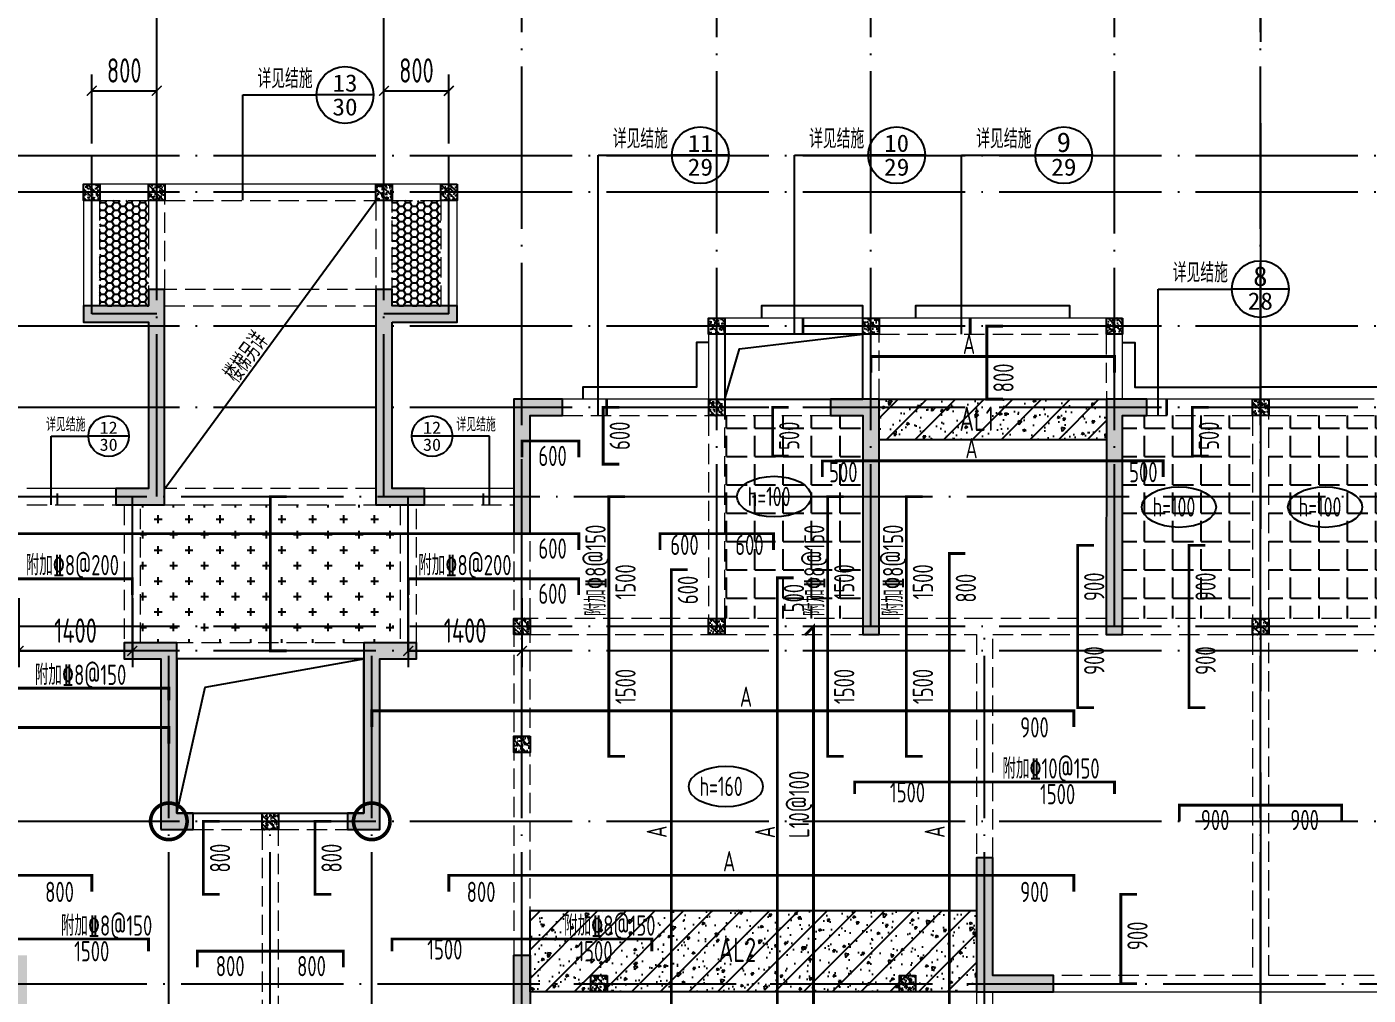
# Model space of a CAD drawing. Extents: x 826826 to 1642106, y -156213 to 399140.
# Drawn here: x 1294961 to 1311487, y 52680 to 64609 of the extents above; entities that cross this region are included whole.
import ezdxf
from ezdxf.enums import TextEntityAlignment as Align

# ---------------------------------------------------------------- set-up
doc = ezdxf.new("R2010")
doc.units = 0
doc.header["$LTSCALE"] = 1000
for name, pattern in [('CENTER', [8, 5, -1, 1, -1]), ('DASH', [0.35, 0.25, -0.1]), ('DOTE', [2.42, 2, -0.2, 0.02, -0.2])]:
    doc.linetypes.add(name, pattern=pattern)
doc.layers.get('0').update_dxf_attribs({"linetype": 'CONTINUOUS'})
doc.layers.get('DEFPOINTS').update_dxf_attribs({"linetype": 'CONTINUOUS'})
doc.layers.add('+公共字体', color=7, linetype='CONTINUOUS', lineweight=20)
for name, color, linetype in [('A-DOTE', 10, 'DOTE'), ('BEAM', 4, 'DASH'), ('DIM_IDEN', 67, 'CONTINUOUS'), ('PUB_TEXT', 2, 'CONTINUOUS'), ('ROOF', 183, 'CONTINUOUS'), ('S-B板填充', 251, 'CONTINUOUS'), ('S-B板标注', 3, 'CONTINUOUS'), ('S-B板配筋', 6, 'CONTINUOUS'), ('S-B板配筋号', 7, 'CONTINUOUS'), ('S-D洞口', 4, 'CONTINUOUS'), ('S-J基础底板标注', 3, 'CONTINUOUS'), ('S-L主梁线', 4, 'DASH'), ('S-Q墙填充', 252, 'CONTINUOUS'), ('S-Q墙实线', 6, 'CONTINUOUS'), ('S-Q墙标注', 3, 'CONTINUOUS'), ('S-Y一般标注', 3, 'CONTINUOUS'), ('S-构造柱', 212, 'CONTINUOUS'), ('TEXT', 2, 'CONTINUOUS'), ('THIN', 7, 'CONTINUOUS'), ('水平筋标注', 7, 'CONTINUOUS'), ('看线', 251, 'CONTINUOUS')]:
    doc.layers.add(name, color=color, linetype=linetype)
doc.styles.add('_TCH_AXIS', font='COMPLEX', dxfattribs={"bigfont": 'GBCBIG'})
doc.styles.add('_TCH_LABEL', font='simhei.ttf')
doc.styles.add('TSSD_REIN', font='tssdeng.shx', dxfattribs={"width": 0.7, "height": 300, "bigfont": 'tssdchn.shx'})
doc.styles.add('结构文字', font='zstxt.shx', dxfattribs={"width": 0.7, "bigfont": 'zshz.shx'})
doc.dimstyles.new('STRUCK', dxfattribs={"dimtxt": 400, "dimasz": 121, "dimexe": 200, "dimexo": 150, "dimgap": 115, "dimtad": 1, "dimdec": 0, "dimdsep": 46, "dimtxsty": '结构文字', "dimblk": 'ARCHTICK', "dimcen": 400, "dimclrd": 3, "dimclre": 3, "dimclrt": 7, "dimadec": 0, "dimazin": 0, "dimtfac": 1, "dimtdec": 0, "dimtix": 1, "dimtmove": 2, "dimatfit": 3, "dimldrblk": '_DIMX', "dimfxl": 0, "dimtolj": 1, "dimtzin": 0, "dimarcsym": 0})
pattern_1 = [(0, (65678.815, -211040.24), (81.642857, 47.136514), [54.42857, -108.857143]), (120, (65678.815, -211040.24), (-81.642847, 47.136531), [54.42857, -108.857143]), (60, (65678.815, -211040.24), (1e-05, 94.273045), [-108.857143, 54.42857])]

# ---------------------------------------------------------------- blocks, each defined once
blk = doc.blocks.new('20210801.08533475')
at = {"layer": 'A-DOTE'}
for p, q in [((15100, 12100), (15100, 19800)), ((17900, 12100), (17900, 19800)), ((19600, 3300), (19600, 19800)), ((22000, 10500), (22000, 19800)), ((23900, 10500), (23900, 19800)), ((26900, 10500), (26900, 19800)), ((28700, 3300), (28700, 19800)), ((54100, 16300), (3300, 16300)), ((14300, 14350), (14300, 16300)), ((18700, 14350), (18700, 16300)), ((54100, 15850), (3300, 15850)), ((15100, 14350), (14300, 14350)), ((18700, 14350), (17900, 14350)), ((54100, 14200), (3300, 14200)), ((54100, 13200), (3300, 13200)), ((3300, 12100), (54100, 12100)), ((14800, 10200), (14800, 12100)), ((18200, 10200), (18200, 12100)), ((54100, 10500), (3300, 10500)), ((25300, 3300), (25300, 10500)), ((54100, 10200), (3300, 10200)), ((15250, 3300), (15250, 10200)), ((17750, 3300), (17750, 10200)), ((54100, 8100), (3300, 8100)), ((16500, 3300), (16500, 8100)), ((3300, 6100), (54100, 6100))]:
    blk.add_line(p, q, dxfattribs=at)
blk = doc.blocks.new('20210801.20101804')
at = {"layer": 'S-B板填充', "linetype": 'ByBlock'}
h = blk.add_hatch(dxfattribs=at)
h.set_pattern_fill('HONEY', color=252, scale=17.142857, style=0)
h.set_pattern_definition(pattern_1)
edge = h.paths.add_edge_path()
edge.add_line((10000, 4150), (10003, 5450))
edge.add_line((10003, 5450), (10600, 5450))
edge.add_line((10600, 5450), (10600, 4350))
edge.add_line((10600, 4350), (10599, 4350))
edge.add_line((10599, 4350), (10599, 4150))
edge.add_line((10599, 4150), (10000, 4150))
h = blk.add_hatch(dxfattribs=at)
h.set_pattern_fill('HONEY', color=252, scale=17.142857, style=0)
h.set_pattern_definition(pattern_1)
edge = h.paths.add_edge_path()
edge.add_line((14198, 4150), (14199, 5450))
edge.add_line((14199, 5450), (13598, 5450))
edge.add_line((13598, 5450), (13598, 4350))
edge.add_line((13598, 4350), (13600, 4350))
edge.add_line((13600, 4350), (13600, 4150))
edge.add_line((13600, 4150), (14198, 4150))
at = {"layer": 'S-B板填充'}
h = blk.add_hatch(dxfattribs=at)
h.set_pattern_fill('ANGLE', color=252, scale=50, style=0)
h.set_pattern_definition([(0, (115433.96, -145343.86), (0, 349.25), [254, -95.25]), (90, (115433.96, -145343.86), (-349.25, 2e-14), [254, -95.25])])
edge = h.paths.add_edge_path()
edge.add_line((17700, 300), (17700, 2800))
edge.add_line((17700, 2800), (19400, 2800))
edge.add_line((19400, 2800), (19400, 300))
edge.add_line((19400, 300), (17800, 300))
h = blk.add_hatch(dxfattribs=at)
h.set_pattern_fill('ANGLE', color=252, scale=50, style=0)
h.set_pattern_definition([(0, (120233.96, -145343.86), (0, 349.25), [254, -95.25]), (90, (120233.96, -145343.86), (-349.25, 2e-14), [254, -95.25])])
h.paths.add_polyline_path([(22600, 300), (22600, 2800), (24200, 2800), (24200, 300)])
h = blk.add_hatch(dxfattribs=at)
h.set_pattern_fill('ANGLE', color=252, scale=50, style=0)
h.set_pattern_definition([(0, (122033.96, -145343.86), (0, 349.25), [254, -95.25]), (90, (122033.96, -145343.86), (-349.25, 2e-14), [254, -95.25])])
h.paths.add_polyline_path([(24400, 300), (24400, 2800), (26000, 2800), (26000, 300)])
h = blk.add_hatch(dxfattribs=at)
h.set_pattern_fill('CROSS', color=252, scale=30, style=0)
h.set_pattern_definition([(0, (97333.95, -146243.87), (190.5, 190.5), [95.25, -285.75]), (90, (97381.58, -146291.5), (-190.5, 190.5), [95.25, -285.75])])
h.paths.add_polyline_path([(10501, 1700), (13701, 1700), (13700, 0), (10500, 0)])
blk = doc.blocks.new('20210802.04355209')
at = {"layer": '看线', "color": 202, "ltscale": 0.5}
for points in [[(19750, 10600), (19750, 10750), (18500, 10750), (18500, 10600)], [(22300, 10600), (22300, 10750), (20400, 10750), (20400, 10600)], [(17850, 10300), (17700, 10300), (17700, 9750), (16300, 9750), (16300, 9600)], [(22950, 10300), (23100, 10300), (23100, 9750), (24650, 9750)], [(26350, 10300), (26200, 10300), (26200, 9750), (24650, 9750)]]:
    blk.add_lwpolyline(points, dxfattribs=at)
blk = doc.blocks.new('20210804.01062365')
at = {"layer": '+公共字体', "color": 2, "const_width": 45}
for points in [[(-1461449, -65116, 1), (-1461449, -64666, 1), (-1461449, -65116, -1)], [(-1458949, -65116, 1), (-1458949, -64666, 1), (-1458949, -65116, -1)]]:
    blk.add_lwpolyline(points, format="xyb", dxfattribs=at)
blk = doc.blocks.new('20210805.12180537')
at = {"layer": 'DIM_IDEN'}
for p, q in [((12208, 14853), (13117, 14853)), ((12208, 13555), (12208, 14853)), ((13817, 14853), (13117, 14853)), ((16586, 14111), (17495, 14111)), ((16586, 10905), (16586, 14111)), ((18195, 14111), (17495, 14111)), ((19005, 14111), (19914, 14111)), ((19005, 11905), (19005, 14111)), ((20614, 14111), (19914, 14111)), ((21064, 14111), (21973, 14111)), ((21064, 11905), (21064, 14111)), ((22673, 14111), (21973, 14111)), ((23485, 12461), (24394, 12461)), ((23485, 10905), (23485, 12461)), ((25094, 12461), (24394, 12461)), ((9847, 10649), (10305, 10649)), ((9847, 9805), (9847, 10649)), ((10805, 10649), (10305, 10649)), ((14790, 10649), (14290, 10649)), ((15247, 10649), (14790, 10649)), ((15247, 9805), (15247, 10649))]:
    blk.add_line(p, q, dxfattribs=at)
for points, const_width in [([(19110, 11905), (19110, 12105)], 35), ([(21169, 11905), (21169, 12105)], 35), ([(16691, 10905), (16691, 11105)], 35), ([(23590, 10905), (23590, 11105)], 35), ([(9922, 9805), (9922, 9947)], 25), ([(15172, 9805), (15172, 9947)], 25)]:
    blk.add_lwpolyline(points, dxfattribs=dict(at, const_width=const_width))
for centre, radius in [((13467, 14853), 350), ((17845, 14111), 350), ((20264, 14111), 350), ((22323, 14111), 350), ((24744, 12461), 350), ((10555, 10649), 250), ((14540, 10649), 250)]:
    blk.add_circle(centre, radius, dxfattribs=at)
at = {"layer": 'PUB_TEXT', "style": '_TCH_AXIS'}
for height, p in [(236.3, (12388, 14936)), (236.3, (16766, 14195)), (236.3, (19184, 14195)), (236.3, (21244, 14195)), (236.3, (23665, 12545)), (168.8, (9784, 10709)), (168.8, (14840, 10709))]:
    blk.add_text('详见结施', height=height, dxfattribs=at).set_placement(p)
at = {"layer": 'PUB_TEXT', "style": '_TCH_LABEL'}
for s, height, width, p, p2 in [('13', 212.7, 1.00565, (13314, 14894), (13621, 14894)), ('30', 212, 1.017143, (13312, 14600), (13622, 14600)), ('9', 242, 1.011364, (22235, 14150), (22411, 14150)), ('11', 210.8, 1.034884, (17688, 14152), (18002, 14152)), ('10', 213.8, 0.988889, (20112, 14152), (20416, 14152)), ('29', 211.6, 1.022989, (17689, 13859), (18001, 13859)), ('29', 211.6, 1.022989, (20108, 13859), (20420, 13859)), ('29', 211.6, 1.022989, (22168, 13859), (22479, 13859)), ('8', 242, 1.017143, (24656, 12500), (24833, 12500)), ('28', 212.3, 1.011364, (24590, 12208), (24899, 12208)), ('12', 151.1, 1.022989, (10444, 10679), (10666, 10679)), ('12', 151.1, 1.022989, (14428, 10679), (14651, 10679)), ('30', 151.4, 1.017143, (10444, 10469), (10666, 10469)), ('30', 151.4, 1.017143, (14429, 10469), (14650, 10469))]:
    blk.add_text(s, height=height, dxfattribs=dict(at, width=width)).set_placement(p, p2, align=Align.FIT)
blk = doc.blocks.new('20210809.10301159')
at = {"layer": 'THIN', "linetype": 'CENTER'}
blk.add_line((150, 26037), (150, 0), dxfattribs=at)
blk = doc.blocks.new('20210810.05001498')
at = {"layer": 'S-Q墙填充'}
h = blk.add_hatch(color=252, dxfattribs=at)
h.dxf.hatch_style = 1
h.paths.add_polyline_path([(-1457290, -55433), (-1457290, -53083), (-1457290, -52783), (-1457490, -52783), (-1457490, -52983), (-1458288, -52983), (-1458288, -53183), (-1457490, -53183), (-1457490, -55233), (-1457688, -55233), (-1457890, -55233), (-1457890, -55433), (-1457688, -55433)])
h = blk.add_hatch(color=252, dxfattribs=at)
h.dxf.hatch_style = 1
h.paths.add_polyline_path([(-1454488, -53183), (-1453688, -53183), (-1453688, -52983), (-1454488, -52983), (-1454488, -52783), (-1454688, -52783), (-1454688, -53083), (-1454688, -55433), (-1454288, -55433), (-1454088, -55433), (-1454088, -55233), (-1454288, -55233), (-1454488, -55233)])
h = blk.add_hatch(color=252, dxfattribs=at)
h.dxf.hatch_style = 1
h.paths.add_polyline_path([(-1452988, -55333), (-1452988, -55783), (-1452788, -55783), (-1452788, -55333), (-1452788, -54333), (-1452388, -54333), (-1452388, -54133), (-1452988, -54133)])
h = blk.add_hatch(color=252, dxfattribs=at)
h.dxf.hatch_style = 1
h.paths.add_polyline_path([(-1449088, -54333), (-1448688, -54333), (-1448688, -57033), (-1448488, -57033), (-1448488, -54133), (-1449088, -54133)])
h = blk.add_hatch(color=252, dxfattribs=at)
h.dxf.hatch_style = 1
h.paths.add_polyline_path([(-1445688, -54133), (-1445690, -57033), (-1445490, -57033), (-1445488, -54333), (-1445188, -54333), (-1445188, -54133)])
h = blk.add_hatch(color=252, dxfattribs=at)
h.dxf.hatch_style = 1
h.paths.add_polyline_path([(-1457338, -59433), (-1456938, -59433), (-1456938, -59233), (-1457138, -59233), (-1457138, -57133), (-1457788, -57133), (-1457788, -57333), (-1457338, -57333)])
h = blk.add_hatch(color=252, dxfattribs=at)
h.dxf.hatch_style = 1
h.paths.add_polyline_path([(-1454838, -59233), (-1455038, -59233), (-1455038, -59433), (-1454638, -59433), (-1454638, -57333), (-1454188, -57333), (-1454188, -57133), (-1454838, -57133)])
h = blk.add_hatch(color=252, dxfattribs=at)
h.dxf.hatch_style = 1
h.paths.add_polyline_path([(-1447288, -61433), (-1446438, -61433), (-1446338, -61433), (-1446338, -61233), (-1446438, -61233), (-1447088, -61233), (-1447088, -59783), (-1447288, -59783)])
h = blk.add_hatch(color=252, dxfattribs=at)
h.dxf.hatch_style = 1
h.paths.add_polyline_path([(-1459188, -62633), (-1458238, -62633), (-1458238, -62433), (-1458988, -62433), (-1458988, -60983), (-1459188, -60983)])
h = blk.add_hatch(color=252, dxfattribs=at)
h.dxf.hatch_style = 1
h.paths.add_polyline_path([(-1452788, -62633), (-1453738, -62633), (-1453738, -62433), (-1452988, -62433), (-1452988, -60983), (-1452788, -60983)])
at = {"layer": 'S-L主梁线', "linetype": 'ByBlock', "lineweight": 18}
for p, q in [((-1458288, -51483), (-1458288, -52983)), ((-1457388, -51483), (-1458288, -51483)), ((-1454588, -51483), (-1457388, -51483)), ((-1453688, -51483), (-1454588, -51483)), ((-1453688, -52983), (-1453688, -51483)), ((-1450588, -53133), (-1450588, -54133)), ((-1448588, -53133), (-1450588, -53133)), ((-1445490, -53133), (-1448588, -53133)), ((-1445488, -54133), (-1445490, -53133)), ((-1450588, -54133), (-1452388, -54133)), ((-1443788, -54133), (-1445188, -54133)), ((-1442388, -54133), (-1443788, -54133)), ((-1457890, -55233), (-1458988, -55233)), ((-1452988, -55233), (-1454088, -55233)), ((-1457138, -57333), (-1454838, -57333)), ((-1455988, -59233), (-1456938, -59233)), ((-1455038, -59233), (-1455988, -59233)), ((-1447088, -63033), (-1447088, -61433)), ((-1446338, -61433), (-1443788, -61433)), ((-1443788, -61433), (-1441338, -61433))]:
    blk.add_line(p, q, dxfattribs=at)
at = {"layer": 'S-L主梁线', "linetype": 'DASH', "lineweight": 18}
for p, q in [((-1458088, -52983), (-1458088, -51683)), ((-1458088, -51683), (-1457488, -51683)), ((-1457488, -51683), (-1457490, -52883)), ((-1457289, -52783), (-1457288, -51683)), ((-1457288, -51683), (-1454688, -51683)), ((-1454688, -51683), (-1454688, -52783)), ((-1454488, -52883), (-1454488, -51683)), ((-1454488, -51683), (-1453888, -51683)), ((-1453888, -51683), (-1453888, -52983)), ((-1454688, -52783), (-1457289, -52783)), ((-1457290, -52983), (-1454688, -52983)), ((-1450388, -54133), (-1450388, -53333)), ((-1450388, -53333), (-1448688, -53333)), ((-1448688, -53333), (-1448688, -54133)), ((-1448488, -54133), (-1448488, -53333)), ((-1448488, -53333), (-1445689, -53333)), ((-1445689, -53333), (-1445688, -54233)), ((-1449088, -54133), (-1450388, -54133)), ((-1452388, -54333), (-1450588, -54333)), ((-1450588, -54333), (-1450588, -56833)), ((-1450388, -54333), (-1449088, -54333)), ((-1450388, -56833), (-1450388, -54333)), ((-1445188, -54333), (-1443888, -54333)), ((-1443888, -54333), (-1443888, -56833)), ((-1443688, -54333), (-1442388, -54333)), ((-1443688, -56833), (-1443688, -54333)), ((-1454688, -55233), (-1457290, -55233)), ((-1458988, -55433), (-1457890, -55433)), ((-1457788, -55433), (-1457788, -57133)), ((-1457588, -57133), (-1457588, -55433)), ((-1457290, -55433), (-1454688, -55433)), ((-1454388, -55433), (-1454388, -57133)), ((-1454188, -57133), (-1454188, -55433)), ((-1454088, -55433), (-1452988, -55433)), ((-1452988, -55783), (-1452988, -56933)), ((-1452788, -56833), (-1452788, -55783)), ((-1450588, -56833), (-1452788, -56833)), ((-1448688, -56833), (-1450388, -56833)), ((-1447188, -56833), (-1448488, -56833)), ((-1445689, -56833), (-1447188, -56833)), ((-1443888, -56833), (-1445489, -56833)), ((-1442088, -56833), (-1443688, -56833)), ((-1452988, -56933), (-1452988, -60983)), ((-1454838, -57133), (-1457138, -57133)), ((-1452788, -60983), (-1452788, -57033)), ((-1452788, -57033), (-1450488, -57033)), ((-1450488, -57033), (-1448688, -57033)), ((-1448488, -57033), (-1447288, -57033)), ((-1447288, -57033), (-1447288, -59783)), ((-1447088, -59783), (-1447088, -57033)), ((-1447088, -57033), (-1445690, -57033)), ((-1445490, -57033), (-1443888, -57033)), ((-1443888, -57033), (-1443888, -61233)), ((-1443688, -61233), (-1443688, -57033)), ((-1443688, -57033), (-1442088, -57033)), ((-1456938, -59433), (-1456088, -59433)), ((-1456088, -59433), (-1456088, -62433)), ((-1455888, -62433), (-1455888, -59433)), ((-1455888, -59433), (-1455038, -59433)), ((-1443888, -61233), (-1446338, -61233)), ((-1441338, -61233), (-1443688, -61233)), ((-1447288, -61433), (-1447288, -63033))]:
    blk.add_line(p, q, dxfattribs=at)
at = {"layer": 'S-Q墙实线'}
for points in [[(-1457290, -55433), (-1457290, -53083), (-1457290, -52783), (-1457490, -52783), (-1457490, -52983), (-1458288, -52983), (-1458288, -53183), (-1457490, -53183), (-1457490, -55233), (-1457688, -55233), (-1457890, -55233), (-1457890, -55433), (-1457688, -55433)], [(-1454488, -53183), (-1453688, -53183), (-1453688, -52983), (-1454488, -52983), (-1454488, -52783), (-1454688, -52783), (-1454688, -53083), (-1454688, -55433), (-1454288, -55433), (-1454088, -55433), (-1454088, -55233), (-1454288, -55233), (-1454488, -55233)], [(-1452988, -55333), (-1452988, -55783), (-1452788, -55783), (-1452788, -55333), (-1452788, -54333), (-1452388, -54333), (-1452388, -54133), (-1452988, -54133)], [(-1449088, -54333), (-1448688, -54333), (-1448688, -57033), (-1448488, -57033), (-1448488, -54133), (-1449088, -54133)], [(-1457338, -59433), (-1456938, -59433), (-1456938, -59233), (-1457138, -59233), (-1457138, -57133), (-1457788, -57133), (-1457788, -57333), (-1457338, -57333)], [(-1454838, -59233), (-1455038, -59233), (-1455038, -59433), (-1454638, -59433), (-1454638, -57333), (-1454188, -57333), (-1454188, -57133), (-1454838, -57133)], [(-1447288, -61433), (-1446438, -61433), (-1446338, -61433), (-1446338, -61233), (-1446438, -61233), (-1447088, -61233), (-1447088, -59783), (-1447288, -59783)], [(-1452788, -62633), (-1453738, -62633), (-1453738, -62433), (-1452988, -62433), (-1452988, -60983), (-1452788, -60983)]]:
    blk.add_lwpolyline(points, close=True, dxfattribs=at)
blk.add_lwpolyline([(-1445688, -54133), (-1445690, -57033), (-1445490, -57033), (-1445488, -54333), (-1445188, -54333), (-1445188, -54133), (-1445688, -54133)], dxfattribs=at)
blk = doc.blocks.new('20210730.02141516')
at = {"layer": 'S-构造柱'}
h = blk.add_hatch(dxfattribs=at)
h.set_pattern_fill('ARMORED', color=256, scale=15, angle=-90, style=0)
h.set_pattern_definition([(320, (-154189.41, 3278673.45), (-9.4128202, -107.5890274), [11.25, -123.75]), (265, (-154189.41, 3278673.45), (112.82882, 20.8127), [9, -99]), (10.4514, (-154190.19, 3278664.49), (103.4159313, -86.7764073), [9.5610285, -105.1713168]), (316.1842, (-154159.41, 3278673.45), (-24.827852, -160.0861573), [16.875, -185.625]), (6.6356, (-154161.48, 3278660.11), (146.117681, -140.199406), [14.341543, -157.75695]), (261.1842, (-154159.41, 3278673.45), (146.11779, -140.199292), [13.5, -148.5]), (291, (-154166.91, 3278658.45), (-60.3928336, -89.5360578), [11.25, -123.75]), (236, (-154166.91, 3278658.45), (108.7725068, -36.4972998), [9, -99]), (341.4514, (-154171.94, 3278650.99), (48.3795745, -126.0333943), [9.5610285, -105.1713168]), (307.5, (-154189.41, 3278673.454), (49.93407807, -1.8239783), [0, -97.8, 0, -100.5, 0, -99.375]), (277.5, (-154189.41, 3278673.454), (59.1617568, -39.4604306), [0, -57.3, 0, -95.55, 0, -37.875]), (237.5, (-154189.41, 3278706.904), (-3.38323076, -80.07336543), [0, -37.5, 0, -117, 0, -155.25]), (227.5, (-154189.41, 3278721.904), (15.0157473, -87.4779254), [0, -48.75, 0, -77.7, 0, -110.25]), (315, (-154189.41, 3278673.454), (53.0330086, 53.0330086), [])])
h.paths.add_polyline_path([(200, 200), (200, 0), (0, 0), (0, 200)])
blk.add_lwpolyline([(200, 200), (200, 0), (0, 0), (0, 200)], close=True, dxfattribs=at)
blk = doc.blocks.new('_ArchTick')
at = {"color": 0, "linetype": 'ByBlock', "const_width": 0.15}
blk.add_lwpolyline([(-0.5, -0.5), (0.5, 0.5)], dxfattribs=at)
blk = doc.blocks.new('*D2672')
at = {"layer": 'DEFPOINTS', "color": 0}
for p in [(1296561, 63821), (1295761, 63021), (1296561, 63021)]:
    blk.add_point(p, dxfattribs=at)
at = {"layer": 'S-Q墙标注', "color": 3, "lineweight": -2}
for p, q in [((1295761, 63171), (1295761, 64021)), ((1296561, 63171), (1296561, 64021)), ((1295761, 63821), (1296561, 63821))]:
    blk.add_line(p, q, dxfattribs=at)
at = {"layer": 'S-Q墙标注', "color": 3, "lineweight": -2, "xscale": 121, "yscale": 121, "zscale": 121, "rotation": 180}
blk.add_blockref('_ArchTick', (1295761, 63821), dxfattribs=at)
at = {"layer": 'S-Q墙标注', "color": 3, "lineweight": -2, "xscale": 121, "yscale": 121, "zscale": 121}
blk.add_blockref('_ArchTick', (1296561, 63821), dxfattribs=at)
at = {"layer": 'S-Q墙标注', "color": 7, "insert": (1296161, 64071), "char_height": 300, "attachment_point": 5, "style": 'TSSD_REIN'}
blk.add_mtext('\\A1;800', dxfattribs=at)
blk = doc.blocks.new('_DIMX')
blk.add_line((-150, 0), (150, 0))
at = {"const_width": 50}
blk.add_lwpolyline([(-70, -70), (70, 70)], dxfattribs=at)
blk = doc.blocks.new('*D2673')
at = {"layer": 'DEFPOINTS', "color": 0}
for p in [(1300161, 63821), (1299361, 63021), (1300161, 63021)]:
    blk.add_point(p, dxfattribs=at)
at = {"layer": 'S-Q墙标注', "color": 3, "lineweight": -2}
for p, q in [((1299361, 63171), (1299361, 64021)), ((1300161, 63171), (1300161, 64021)), ((1299361, 63821), (1300161, 63821))]:
    blk.add_line(p, q, dxfattribs=at)
at = {"layer": 'S-Q墙标注', "color": 3, "lineweight": -2, "xscale": 121, "yscale": 121, "zscale": 121, "rotation": 180}
blk.add_blockref('_ArchTick', (1299361, 63821), dxfattribs=at)
at = {"layer": 'S-Q墙标注', "color": 3, "lineweight": -2, "xscale": 121, "yscale": 121, "zscale": 121}
blk.add_blockref('_ArchTick', (1300161, 63821), dxfattribs=at)
at = {"layer": 'S-Q墙标注', "color": 7, "insert": (1299761, 64071), "char_height": 300, "attachment_point": 5, "style": 'TSSD_REIN'}
blk.add_mtext('\\A1;800', dxfattribs=at)
blk = doc.blocks.new('*D2678')
at = {"layer": 'DEFPOINTS', "color": 0}
for p in [(1294861, 57721), (1296261, 57721), (1296261, 56921)]:
    blk.add_point(p, dxfattribs=at)
at = {"layer": 'S-Q墙标注', "color": 3, "lineweight": -2}
for p, q in [((1294861, 57571), (1294861, 56721)), ((1296261, 57571), (1296261, 56721)), ((1294861, 56921), (1296261, 56921))]:
    blk.add_line(p, q, dxfattribs=at)
at = {"layer": 'S-Q墙标注', "color": 3, "lineweight": -2, "xscale": 121, "yscale": 121, "zscale": 121, "rotation": 180}
blk.add_blockref('_ArchTick', (1294861, 56921), dxfattribs=at)
at = {"layer": 'S-Q墙标注', "color": 3, "lineweight": -2, "xscale": 121, "yscale": 121, "zscale": 121}
blk.add_blockref('_ArchTick', (1296261, 56921), dxfattribs=at)
at = {"layer": 'S-Q墙标注', "color": 7, "insert": (1295561, 57171), "char_height": 300, "attachment_point": 5, "style": 'TSSD_REIN'}
blk.add_mtext('\\A1;1400', dxfattribs=at)
blk = doc.blocks.new('*D2679')
at = {"layer": 'DEFPOINTS', "color": 0}
for p in [(1299661, 57721), (1301061, 57721), (1301061, 56921)]:
    blk.add_point(p, dxfattribs=at)
at = {"layer": 'S-Q墙标注', "color": 3, "lineweight": -2}
for p, q in [((1299661, 57571), (1299661, 56721)), ((1301061, 57571), (1301061, 56721)), ((1299661, 56921), (1301061, 56921))]:
    blk.add_line(p, q, dxfattribs=at)
at = {"layer": 'S-Q墙标注', "color": 3, "lineweight": -2, "xscale": 121, "yscale": 121, "zscale": 121, "rotation": 180}
blk.add_blockref('_ArchTick', (1299661, 56921), dxfattribs=at)
at = {"layer": 'S-Q墙标注', "color": 3, "lineweight": -2, "xscale": 121, "yscale": 121, "zscale": 121}
blk.add_blockref('_ArchTick', (1301061, 56921), dxfattribs=at)
at = {"layer": 'S-Q墙标注', "color": 7, "insert": (1300361, 57171), "char_height": 300, "attachment_point": 5, "style": 'TSSD_REIN'}
blk.add_mtext('\\A1;1400', dxfattribs=at)

msp = doc.modelspace()

# ---------------------------------------------------------------- hatches: boundary and pattern name
at = {"layer": 'BEAM', "linetype": 'ByBlock'}
h = msp.add_hatch(dxfattribs=at)
h.set_pattern_fill('ARMORED', color=252, scale=50, angle=180, style=0)
h.set_pattern_definition([(230, (1087689.88, 1973942.57), (-358.63009, 31.376067), [37.5, -412.5]), (175, (1087689.88, 1973942.57), (69.37567, -376.09607), [30, -330]), (280.4514, (1087660, 1973945.2), (-289.25469, -344.71977), [31.870095, -350.571056]), (226.1842, (1087689.88, 1973842.57), (-533.62052, 82.75951), [56.25, -618.75]), (276.6356, (1087645.4, 1973849.47), (-467.33135, -487.05894), [47.80514, -525.8565]), (171.1842, (1087689.9, 1973842.57), (-467.33097, -487.0593), [45, -495]), (201, (1087639.88, 1973867.57), (-298.453526, 201.309445), [37.5, -412.5]), (146, (1087639.88, 1973867.57), (-121.657666, -362.57502), [30, -330]), (251.4514, (1087615, 1973884.34), (-420.111314, -161.26525), [31.870095, -350.571056]), (217.5, (1087689.88, 1973942.57), (-6.079928, -166.446927), [0, -326, 0, -335, 0, -331.25]), (187.5, (1087689.88, 1973942.57), (-131.534769, -197.205856), [0, -191, 0, -318.5, 0, -126.25]), (147.5, (1087801.38, 1973942.57), (-266.911218, 11.277436), [0, -125, 0, -390, 0, -517.5]), (137.5, (1087851.38, 1973942.57), (-291.593085, -50.05249), [0, -162.5, 0, -259, 0, -367.5]), (225, (1087689.88, 1973942.57), (176.776695, -176.776695), [])])
h.paths.add_polyline_path([(1308261.01, 59521.27), (1305461.01, 59521.27), (1305461.01, 60021.27), (1308261.01, 60021.27)])
h = msp.add_hatch(dxfattribs=at)
h.set_pattern_fill('ARMORED', color=252, scale=50, angle=180, style=0)
h.set_pattern_definition([(230, (1083489.87, 1967142.57), (-358.63009, 31.376067), [37.5, -412.5]), (175, (1083489.87, 1967142.57), (69.37567, -376.09607), [30, -330]), (280.4514, (1083460, 1967145.2), (-289.25469, -344.71977), [31.870095, -350.571056]), (226.1842, (1083489.87, 1967042.57), (-533.62052, 82.75951), [56.25, -618.75]), (276.6356, (1083445.4, 1967049.47), (-467.33135, -487.05894), [47.80514, -525.8565]), (171.1842, (1083489.87, 1967042.57), (-467.33097, -487.0593), [45, -495]), (201, (1083439.87, 1967067.57), (-298.453526, 201.309445), [37.5, -412.5]), (146, (1083439.87, 1967067.57), (-121.657666, -362.57502), [30, -330]), (251.4514, (1083415, 1967084.35), (-420.111314, -161.26525), [31.870095, -350.571056]), (217.5, (1083489.87, 1967142.57), (-6.079928, -166.446927), [0, -326, 0, -335, 0, -331.25]), (187.5, (1083489.87, 1967142.57), (-131.534769, -197.205856), [0, -191, 0, -318.5, 0, -126.25]), (147.5, (1083601.37, 1967142.57), (-266.911218, 11.277436), [0, -125, 0, -390, 0, -517.5]), (137.5, (1083651.37, 1967142.57), (-291.593085, -50.05249), [0, -162.5, 0, -259, 0, -367.5]), (225, (1083489.87, 1967142.57), (176.776695, -176.776695), [])])
h.paths.add_polyline_path([(1306661.01, 52721.27), (1301161.01, 52721.27), (1301161.01, 53721.27), (1306661.01, 53721.27)])

# ---------------------------------------------------------------- linework, layer by layer
for points in [[(1308261.01, 59521.27), (1305461.01, 59521.27), (1305461.01, 60021.27), (1308261.01, 60021.27)], [(1306661.01, 52721.27), (1301161.01, 52721.27), (1301161.01, 53721.27), (1306661.01, 53721.27)]]:
    msp.add_lwpolyline(points, close=True, dxfattribs=at)
at = {"layer": 'S-B板标注'}
for centre in [(1304167.85, 58821.27), (1309155.47, 58693.05), (1310955.35, 58693.05), (1303573.09, 55250.76)]:
    msp.add_ellipse(centre, major_axis=(-457.33, 0), ratio=0.54724159, dxfattribs=at)
at = {"layer": 'S-B板配筋', "lineweight": 35, "const_width": 35}
for points in [[(1306988.97, 60021.48), (1306788.97, 60021.48), (1306788.97, 60921.48), (1306988.97, 60921.48)], [(1305361.13, 60346.68), (1305361.13, 60546.68), (1308361.11, 60546.7), (1308361.11, 60346.7)], [(1302261, 59221.27), (1302061, 59221.27), (1302061, 59921.27), (1302261, 59921.27)], [(1304349.18, 59321.27), (1304149.18, 59321.27), (1304149.18, 59921.27), (1304349.18, 59921.27)], [(1309519.71, 59321.27), (1309319.71, 59321.27), (1309319.71, 59921.27), (1309519.71, 59921.27)], [(1301760.99, 59306.37), (1301760.99, 59506.37), (1301061, 59506.38), (1301061, 59306.38)], [(1301760.99, 59306.37), (1301760.99, 59506.37), (1301061, 59506.38), (1301061, 59306.38)], [(1308960.67, 59062.17), (1308960.67, 59262.17), (1304761, 59261.32), (1304761, 59061.32)], [(1298160.27, 56921.27), (1297960.27, 56921.27), (1297960.27, 58821.26), (1298160.27, 58821.26)], [(1302332.05, 55621.27), (1302132.05, 55621.27), (1302132.05, 58821.27), (1302332.05, 58821.27)], [(1305026.74, 55621.27), (1304826.74, 55621.27), (1304826.74, 58821.27), (1305026.74, 58821.27)], [(1305996.59, 55621.27), (1305796.59, 55621.27), (1305796.59, 58821.27), (1305996.59, 58821.27)], [(1294161.01, 58165), (1294161.01, 58365), (1301760.99, 58365.01), (1301760.99, 58165.01)], [(1304160.99, 58164.99), (1304160.99, 58364.99), (1302761, 58365), (1302761, 58165)], [(1308106.93, 56221.27), (1307906.93, 56221.27), (1307906.93, 58221.27), (1308106.93, 58221.27)], [(1309478.84, 56221.27), (1309278.84, 56221.27), (1309278.84, 58221.27), (1309478.84, 58221.27)], [(1306525.7, 51021.27), (1306325.7, 51021.27), (1306325.7, 58121.27), (1306525.7, 58121.27)], [(1303100.73, 51021.27), (1302900.73, 51021.27), (1302900.73, 57921.27), (1303100.73, 57921.27)], [(1294160.79, 57609.18), (1294160.79, 57809.18), (1296260.77, 57809.18), (1296260.77, 57609.18)], [(1301760.75, 57609.18), (1301760.75, 57809.18), (1299660.76, 57809.18), (1299660.76, 57609.18)], [(1304407.61, 51021.27), (1304207.61, 51021.27), (1304207.61, 57821.27), (1304407.61, 57821.27)], [(1304546.93, 51127.33), (1304653, 51021.27), (1304653, 57221.27), (1304546.93, 57115.2)], [(1293260.96, 56311.31), (1293260.96, 56461.31), (1296711, 56461.31), (1296711, 56311.31)], [(1299211, 55983.19), (1299211, 56183.19), (1307861.01, 56183.2), (1307861.01, 55983.2)], [(1296711, 55776.84), (1296711, 55976.84), (1285761, 55976.84), (1285761, 55776.84)], [(1305161.01, 55156.82), (1305161.01, 55306.82), (1308361.01, 55306.82), (1308361.01, 55156.82)], [(1309161.01, 54821.27), (1309161.01, 55021.27), (1311160.99, 55021.28), (1311160.99, 54821.28)], [(1297336.42, 53921.27), (1297136.42, 53921.27), (1297136.42, 54821.27), (1297336.42, 54821.27)], [(1298711, 53921.27), (1298511, 53921.27), (1298511, 54821.27), (1298711, 54821.27)], [(1295761.01, 53956.17), (1295761.01, 54156.17), (1285761, 54156.17), (1285761, 53956.17)], [(1300161, 53956.17), (1300161, 54156.17), (1307861.01, 54156.17), (1307861.01, 53956.17)], [(1308639.69, 52821.27), (1308439.69, 52821.27), (1308439.69, 53921.27), (1308639.69, 53921.27)], [(1293261.06, 53221.59), (1293261.06, 53371.59), (1296461.06, 53371.59), (1296461.06, 53221.59)], [(1299461.01, 53221.59), (1299461.01, 53371.59), (1302661.01, 53371.59), (1302661.01, 53221.59)], [(1297061.01, 53021.27), (1297061.01, 53221.27), (1298861, 53221.28), (1298861, 53021.28)]]:
    msp.add_lwpolyline(points, dxfattribs=at)
at = {"layer": 'S-B板配筋号', "color": 1}
msp.add_lwpolyline([(1296659.54, 58921.26), (1299261, 62471.27)], dxfattribs=at)
at = {"layer": 'S-D洞口', "color": 5}
for points in [[(1303561.01, 60021.27), (1305261, 60021.27), (1305261, 60821.48), (1303561.01, 60821.48), (1303561.01, 60021.27), (1303742.38, 60640.12), (1305261, 60821.48)], [(1296811, 54921.27), (1299110.99, 54921.27), (1299110.99, 56821.26), (1296811, 56821.26), (1296811, 54921.27), (1297157.82, 56474.44), (1299110.99, 56821.26)]]:
    msp.add_lwpolyline(points, dxfattribs=at)

# ---------------------------------------------------------------- block references
at = {"layer": 'PUB_TEXT'}
msp.add_blockref('20210805.12180537', (1285413.82, 48916.64), dxfattribs=at)
at = {"layer": 'ROOF', "rotation": 359.9999999538236}
for p in [(1295661, 62471.27), (1296461, 62471.27), (1299261, 62471.27), (1300061, 62471.27)]:
    msp.add_blockref('20210730.02141516', p, dxfattribs=at)
at = {"layer": 'ROOF'}
for p in [(1303361, 60821.27), (1305260.99, 60821.27), (1308261, 60821.27), (1303362.54, 59821.27), (1310061, 59821.27), (1300961, 57121.27), (1303361, 57121.27), (1310061, 57121.27), (1300961, 55671.27), (1297861, 54721.27), (1301911, 52721.27), (1305711, 52721.27)]:
    msp.add_blockref('20210730.02141516', p, dxfattribs=at)
at = {"layer": 'S-B板填充'}
msp.add_blockref('20210801.20101804', (1285861, 57021.26), dxfattribs=at)
at = {"layer": 'S-J基础底板标注'}
msp.add_blockref('20210804.01062365', (2758159.55, 119712.4), dxfattribs=at)
at = {"layer": 'S-Q墙填充'}
msp.add_blockref('20210810.05001498', (2753949.15, 114154.44), dxfattribs=at)
at = {"layer": 'S-Y一般标注'}
msp.add_blockref('20210801.08533475', (1281461, 46721.27), dxfattribs=at)
at = {"layer": '水平筋标注'}
msp.add_blockref('20210809.10301159', (1310011, 45387.12), dxfattribs=at)
at = {"layer": '看线'}
msp.add_blockref('20210802.04355209', (1285510.89, 50421.26), dxfattribs=at)

# ---------------------------------------------------------------- texts
at = {"layer": 'S-B板标注', "color": 7, "style": 'TSSD_REIN', "width": 0.7}
for s, p in [('h=100', (1303843.16, 58703.12)), ('h=100', (1308830.78, 58574.91)), ('h=100', (1310630.66, 58574.91)), ('h=160', (1303248.4, 55132.62))]:
    msp.add_text(s, height=240, dxfattribs=at).set_placement(p)
at = {"layer": 'S-B板配筋号', "color": 1, "style": 'TSSD_REIN', "width": 0.7}
for s, rotation, p in [('楼梯另详', 53.765867, (1297564.14, 60201.94)), ('附加%%1328@150', 449.999992, (1302093.43, 57350.4)), ('附加%%1328@150', 449.999992, (1304788.12, 57350.4)), ('附加%%1328@150', 449.999992, (1305757.97, 57350.4)), ('L10@100', 89.999992, (1304599.88, 54615.63)), ('A', 89.999992, (1302846.37, 54618.05)), ('A', 89.999992, (1306271.34, 54618.05))]:
    msp.add_text(s, height=250, rotation=rotation, dxfattribs=at).set_placement(p)
for s, p in [('A', (1306493.89, 60578.55)), ('A', (1306524.82, 59293.66)), ('附加%%1328@200', (1294947.3, 57852.77)), ('附加%%1328@200', (1299783.79, 57852.77)), ('附加%%1328@150', (1295060.42, 56501.87)), ('附加%%13210@150', (1306980.2, 55347.38)), ('附加%%1328@150', (1295380.4, 53412.15)), ('附加%%1328@150', (1301580.34, 53412.15))]:
    msp.add_text(s, height=250, dxfattribs=at).set_placement(p)
at = {"layer": 'S-B板配筋号', "style": 'TSSD_REIN', "width": 0.7}
for s, rotation, p in [('800', 449.999992, (1306868.97, 60283.96)), ('600', 449.999992, (1302141, 59571.27)), ('500', 449.999992, (1304229.18, 59571.27)), ('500', 449.999992, (1309399.71, 59571.27)), ('1500', 449.999992, (1302212.05, 57771.27)), ('1500', 449.999992, (1304906.74, 57771.27)), ('1500', 449.999992, (1305876.59, 57771.27)), ('800', 449.999992, (1306405.7, 57693.24)), ('900', 449.999992, (1307986.93, 57711.07)), ('900', 449.999992, (1309358.84, 57711.07)), ('600', 449.999992, (1302980.73, 57671.27)), ('500', 449.999992, (1304287.61, 57571.27)), ('900', 449.999992, (1307986.93, 56801.88)), ('900', 449.999992, (1309358.84, 56801.88)), ('1500', 449.999992, (1302212.05, 56482.82)), ('1500', 449.999992, (1304906.74, 56482.82)), ('1500', 449.999992, (1305876.59, 56482.82)), ('800', 449.999992, (1297216.42, 54368.13)), ('800', 89.999992, (1298591, 54368.13)), ('900', 449.999992, (1308519.69, 53411.06))]:
    msp.add_text(s, height=250, rotation=rotation, dxfattribs=at).set_placement(p, align=Align.TOP_CENTER)
for s, p in [('600', (1301438.54, 59447.78)), ('600', (1301438.54, 59447.78)), ('500', (1305020.03, 59248.53)), ('500', (1308716.5, 59248.53)), ('600', (1303063.76, 58352.21)), ('600', (1303863.76, 58352.21)), ('600', (1301438.54, 58306.41)), ('600', (1301438.3, 57750.58)), ('900', (1307375.81, 56104.18)), ('1500', (1305811.35, 55303.79)), ('1500', (1307660.4, 55281.49)), ('900', (1309601.44, 54962.67)), ('900', (1310703.78, 54962.68)), ('800', (1295364.1, 54077.15)), ('800', (1300557.9, 54077.15)), ('900', (1307375.81, 54077.15)), ('1500', (1295760.45, 53346.26)), ('1500', (1300111.35, 53368.56)), ('1500', (1301960.4, 53346.26)), ('800', (1297466.56, 53162.67)), ('800', (1298468.27, 53162.68))]:
    msp.add_text(s, height=250, dxfattribs=at).set_placement(p, align=Align.TOP_CENTER)
for p in [(1303746.28, 56232.6), (1303539.18, 54205.57)]:
    msp.add_text('A', height=250, dxfattribs=at).set_placement(p)
msp.add_text('A', height=250, rotation=89.999992, dxfattribs=at).set_placement((1304179.87, 54613.48))
at = {"layer": 'TEXT', "color": 1, "style": 'TSSD_REIN', "width": 0.7}
for s, p in [('AL1', (1306875.67, 59630.66, 0)), ('AL2', (1303945.73, 53087.39, 0))]:
    msp.add_text(s, height=300, dxfattribs=at).set_placement(p, align=Align.RIGHT)

# ---------------------------------------------------------------- dimensions: what is measured, and where the dimension line sits
at = {"layer": 'S-Q墙标注'}
for base, p1, p2, picture, middle in [((1296561, 63821.27), (1295761, 63021.27), (1296561, 63021.27), '*D2672', (1296161, 64071.27)), ((1300161, 63821.27), (1299361, 63021.27), (1300161, 63021.27), '*D2673', (1299761, 64071.27)), ((1296261, 56921.27), (1294861, 57721.27), (1296261, 57721.27), '*D2678', (1295561, 57171.27)), ((1301061, 56921.27), (1299661, 57721.27), (1301061, 57721.27), '*D2679', (1300361, 57171.27))]:
    dim = msp.add_linear_dim(base=base, p1=p1, p2=p2, dimstyle='STRUCK', override={"dimtxt": 300, "dimgap": 100, "dimtxsty": 'TSSD_REIN'}, dxfattribs=at)
    dim.commit()
    dim.dimension.update_dxf_attribs({"geometry": picture, "text_midpoint": middle})

doc.saveas('drawing.dxf')
